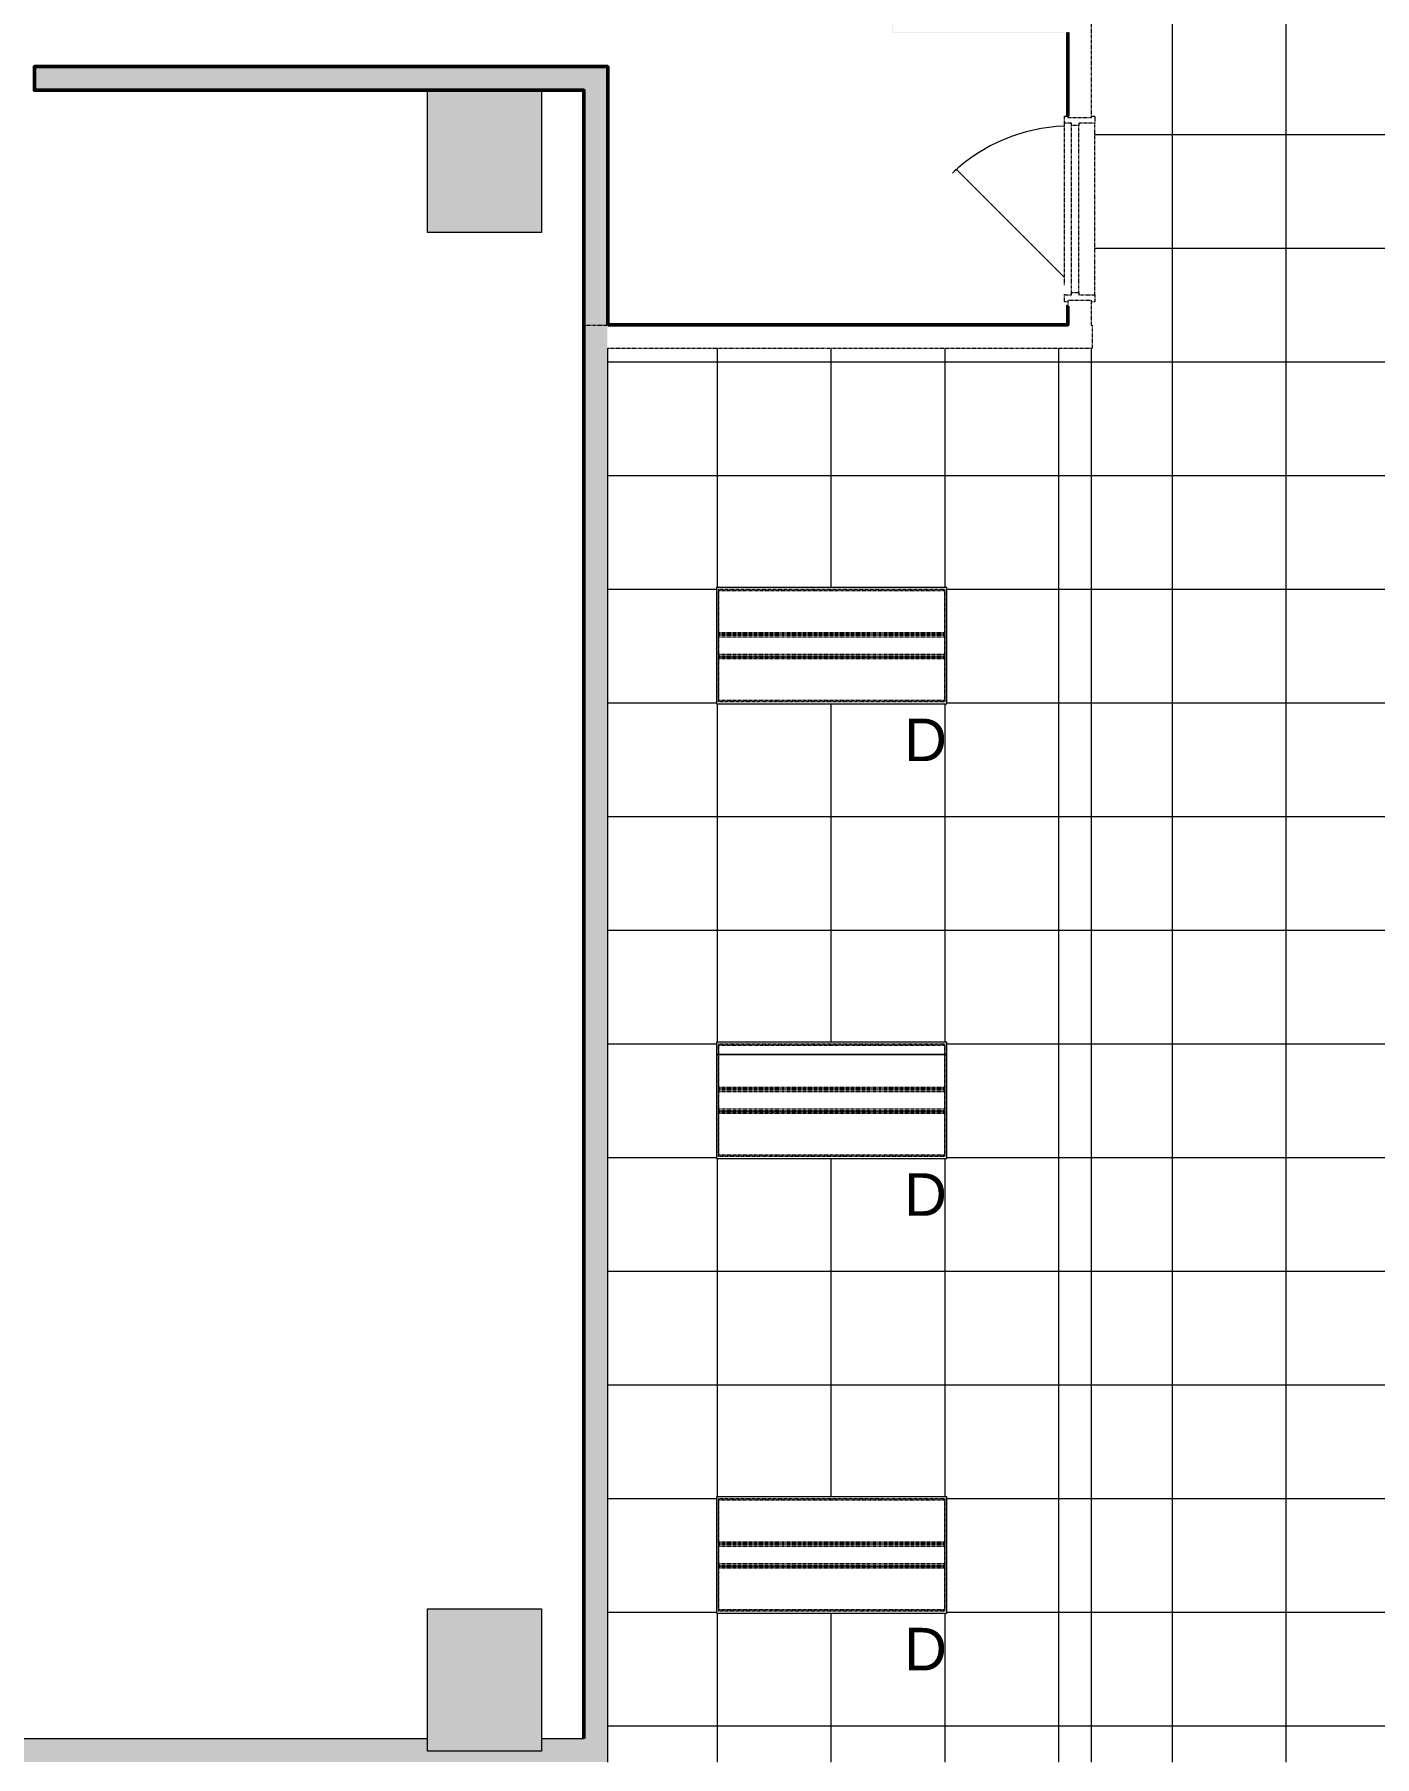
# Model space of a CAD drawing. Header units: inches. Extents: x 842 to 2180, y -10 to 1751.
# Drawn here: x 1553.4 to 1836.2, y 595.1 to 958.8 of the extents above; entities that cross this region are included whole.
import ezdxf

# ---------------------------------------------------------------- set-up
doc = ezdxf.new("R2010")
doc.units = ezdxf.units.IN
doc.header["$MEASUREMENT"] = 0
doc.linetypes.add('Demolished', pattern=[0.1875, 0.125, -0.0625])
for name, color, linetype, lineweight in [('A-CLNG', 13, 'Demolished', 9), ('A-CLNG-PATT', 13, 'Demolished', 9), ('A-DOOR', 31, 'Continuous', 13), ('A-WALL-PATT', 111, 'Continuous', 13), ('E-LITE-EQPM', 33, 'Demolished', 9), ('E-LITE-EQPM-IDEN', 33, 'Continuous', 9), ('hide', 7, 'Continuous', 9), ('I-WALL', 2, 'Continuous', 13), ('Orbis - Background_dwg', 8, 'Continuous', 9), ('Orbis_AR$0$A-Wall-Exst', 7, 'Continuous', 9), ('Orbis_BB$0$A-Wall-Exst', 7, 'Continuous', 9), ('Orbis_Furn$0$A-Furn', 7, 'Continuous', 9), ('S-COLS', 52, 'Continuous', 13)]:
    doc.layers.add(name, color=color, linetype=linetype, lineweight=lineweight)
doc.styles.add('Arial', font='arial.ttf', dxfattribs={"height": 9})

# ---------------------------------------------------------------- blocks, each defined once
blk = doc.blocks.new('Concrete-Rectangular-Column - 24 x 30-6914152-Level XX  RCP DEMO')
at = {"layer": 'S-COLS', "lineweight": 9}
blk.add_hatch(color=7, dxfattribs=at).paths.add_polyline_path([(12, -15), (12, 15), (-12, 15), (-12, -15)], flags=0)
at = {"layer": 'S-COLS', "color": 8, "lineweight": 20}
for p, q in [((-12, 15), (12, 15)), ((-12, -15), (-12, 15)), ((12, 15), (12, -15)), ((12, -15), (-12, -15))]:
    blk.add_line(p, q, dxfattribs=at)
blk = doc.blocks.new('Door - Single - Solid Door-6924547-Level XX  RCP DEMO')
at = {"layer": 'A-DOOR', "color": 250, "linetype": 'Demolished', "lineweight": 20}
for p, q in [((-15.63, 2.53), (-15.63, 3.28)), ((-15.63, 3.28), (-14.13, 3.28)), ((-14.13, 3.28), (-14.13, 1.78)), ((-14.13, 1.78), (-13.63, 1.78)), ((-13.63, 0.28), (-14.13, 0.28)), ((-14.13, 0.28), (-14.13, -3.1)), ((-13.63, 1.78), (-13.63, 0.28)), ((21.62, 0.28), (21.62, 1.78)), ((21.62, 1.78), (22.12, 1.78)), ((22.12, 0.28), (21.62, 0.28)), ((22.12, 1.78), (22.12, 3.28)), ((22.12, 3.28), (23.62, 3.28)), ((22.12, -3.1), (22.12, 0.28)), ((23.62, 3.28), (23.62, 2.53)), ((-15.63, -3.1), (-15.63, -2.35)), ((-14.13, -3.1), (-15.63, -3.1)), ((23.62, -3.1), (22.12, -3.1)), ((23.62, -2.35), (23.62, -3.1))]:
    blk.add_line(p, q, dxfattribs=at)
at = {"layer": 'A-DOOR', "color": 7, "linetype": 'Demolished', "lineweight": 9}
for p, q in [((-14.13, 3.28), (-14.01, 3.28)), ((-13.63, 1.78), (21.62, 1.78)), ((-13.63, 0.28), (21.62, 0.28)), ((-12.06, 3.28), (22.12, 3.28)), ((-14.13, -3.1), (22.12, -3.1))]:
    blk.add_line(p, q, dxfattribs=at)
blk = doc.blocks.new('L-Recessed-Axis-Plano - 2 X 4-4550867-Level XX  RCP DEMO')
at = {"layer": 'E-LITE-EQPM', "color": 7}
for p, q in [((23.91, 11.87), (-23.91, 11.87)), ((-23.91, 11.87), (-23.91, -11.88)), ((-23.87, -11.56), (-23.87, 11.56)), ((-23.87, 11.56), (23.88, 11.56)), ((23.88, 11.56), (23.88, -11.56)), ((23.91, -11.88), (23.91, 11.87)), ((-23.87, 2.74), (23.88, 2.74)), ((23.88, 2.51), (-23.87, 2.51)), ((-23.87, 2.3), (23.88, 2.3)), ((-23.87, 2.2), (23.88, 2.2)), ((-23.87, 1.83), (23.88, 1.83)), ((-23.87, -1.83), (23.88, -1.83)), ((-23.87, -2.2), (23.88, -2.2)), ((-23.87, -2.3), (23.88, -2.3)), ((-23.87, -2.51), (23.88, -2.51)), ((-23.87, -2.74), (23.88, -2.74)), ((-23.91, -11.88), (23.91, -11.88)), ((23.88, -11.56), (-23.87, -11.56))]:
    blk.add_line(p, q, dxfattribs=at)
blk = doc.blocks.new('Orbis - Background_dwg_Orbis_BB-7347761-Level XX  RCP DEMO')
at = {"layer": 'Orbis_BB$0$A-Wall-Exst'}
h = blk.add_hatch(color=256, dxfattribs=at)
h.paths.add_polyline_path([(11876.16, 1399.92), (11882.91, 1399.92), (11882.91, 1402.92), (11888.16, 1402.92), (11888.16, 1443.92), (11873.16, 1443.92), (11873.16, 1428.92), (11876.16, 1428.92), (11876.16, 1402.92)], flags=0)
h.paths.add_polyline_path([(12205.91, 1404.92), (12205.91, 1512.91), (12097.41, 1512.91), (12097.41, 1404.92)], flags=0)
h.paths.add_polyline_path([(12377.66, 1404.92), (12377.72, 1404.92), (12377.72, 1703.29), (12382.66, 1703.29), (12382.66, 1757.92), (12261.66, 1757.92), (12261.66, 1752.92), (12377.66, 1752.92), (12377.66, 1404.98)], flags=0)
h.paths.add_polyline_path([(11986.16, 1404.92), (11991.41, 1404.92), (11991.41, 1626.92), (12056.66, 1626.92), (12056.66, 1631.92), (11985.66, 1631.92), (11985.66, 1651.92), (11980.41, 1651.92), (11980.41, 1626.67), (11986.16, 1626.67), (11986.16, 1449.64)], flags=0)
h.paths.add_polyline_path([(12102.66, 1405.17), (12102.66, 1507.66), (12200.66, 1507.66), (12200.66, 1405.17)], flags=0)
h.paths.add_polyline_path([(11918.16, 1411.66), (11956.16, 1411.66), (11956.16, 1416.91), (11918.16, 1416.91)], flags=0)
h.paths.add_polyline_path([(11888.16, 1489.92), (11888.16, 1547.92), (11873.16, 1547.92), (11873.16, 1532.92), (11876.16, 1532.92), (11876.16, 1523.92), (11873.16, 1523.92), (11873.16, 1511.92), (11876.16, 1511.92), (11876.16, 1489.92), (11882.91, 1489.92)], flags=0)
h.paths.add_polyline_path([(12200.66, 1536.67), (12200.66, 1542.91), (12204.66, 1542.91), (12204.66, 1722.91), (12200.66, 1722.91), (12200.66, 1752.92), (12221.66, 1752.92), (12221.66, 1757.92), (12196.66, 1757.92), (12196.66, 1751.92), (12198.66, 1751.92), (12198.66, 1541.92), (12104.66, 1541.92), (12104.66, 1751.92), (12156.66, 1751.92), (12156.66, 1757.92), (12085.66, 1757.92), (12085.66, 1719.93), (12098.66, 1719.93), (12098.66, 1631.92), (12096.66, 1631.92), (12096.66, 1626.92), (12098.66, 1626.92), (12098.66, 1542.91), (12102.66, 1542.91), (12102.66, 1536.67)], flags=0)
h.paths.add_polyline_path([(11888.16, 1593.92), (11888.16, 1651.92), (11873.16, 1651.92), (11873.16, 1636.92), (11876.16, 1636.92), (11876.16, 1627.92), (11873.16, 1627.92), (11873.16, 1615.92), (11876.16, 1615.92), (11876.16, 1593.92), (11882.91, 1593.92)], flags=0)
h.paths.add_polyline_path([(11888.16, 1697.92), (11888.16, 1756.91), (11918.16, 1756.91), (11918.16, 1754.92), (11956.16, 1754.92), (11956.16, 1756.91), (11986.16, 1756.91), (11986.16, 1754.92), (11995.66, 1754.92), (11995.66, 1722.93), (11985.66, 1722.93), (11985.66, 1740.91), (11980.41, 1740.91), (11980.41, 1697.92), (11985.66, 1697.92), (11985.66, 1719.93), (11998.66, 1719.93), (11998.66, 1757.92), (11876.16, 1757.92), (11876.16, 1733.92), (11873.16, 1733.92), (11873.16, 1721.92), (11876.16, 1721.92), (11876.16, 1697.92), (11882.91, 1697.92)], flags=0)
h.paths.add_polyline_path([(12102.66, 1722.93), (12088.66, 1722.93), (12088.66, 1754.92), (12102.66, 1754.92)], flags=0)
h.paths.add_polyline_path([(11918.16, 1740.92), (11956.16, 1740.92), (11956.16, 1746.17), (11918.16, 1746.17)], flags=0)
at = {"layer": 'Orbis_BB$0$A-Wall-Exst', "color": 50, "lineweight": 50}
blk.add_line((12382.66, 1703.35), (12382.66, 1703.29), dxfattribs=at)
at = {"layer": 'Orbis_BB$0$A-Wall-Exst', "color": 50, "lineweight": 50, "flags": 128}
blk.add_lwpolyline([(12382.66, 1703.29), (12382.66, 1757.92), (12261.66, 1757.92), (12261.66, 1752.92), (12377.66, 1752.92), (12377.66, 1404.92)], dxfattribs=at)
blk = doc.blocks.new('Orbis - Background_dwg-7329766-Level XX  RCP DEMO')
at = {"layer": 'hide'}
h = blk.add_hatch(color=256, dxfattribs=at)
h.paths.add_polyline_path([(1771.48, 941.54), (1771.54, 941.54), (1771.51, 959.23), (1734.43, 959.23), (1734.43, 1012.04), (1292.48, 1012.04), (1292.48, 1011.98), (1734.37, 1011.98), (1734.37, 959.17), (1771.48, 959.17)], flags=0)
h.paths.add_polyline_path([(1209.37, 1016.98), (1209.62, 1016.98), (1209.62, 1036.22), (1209.37, 1036.22), (1209.37, 1031.3)], flags=0)
h.paths.add_polyline_path([(1214.37, 1213.47), (1214.37, 1213.48), (1214.62, 1213.48), (1214.62, 1213.6), (1209.62, 1213.6), (1209.62, 1213.48), (1212.24, 1213.47)], flags=0)
h.paths.add_polyline_path([(1150.88, 1213.6), (1153.88, 1213.6), (1153.88, 1217.35), (1150.88, 1217.35), (1150.88, 1214.37)], flags=0)
h.paths.add_polyline_path([(932.37, 1217.35), (940.5, 1217.35), (940.5, 1292.47), (940.38, 1292.47), (940.38, 1217.47), (932.37, 1217.47)], flags=0)
h.paths.add_polyline_path([(940.45, 1319.16), (940.45, 1324.47), (940.38, 1324.47), (940.38, 1319.16)], flags=0)
h.paths.add_polyline_path([(932.36, 1319.16), (932.37, 1319.16), (932.37, 1324.47), (932.29, 1324.47), (932.29, 1319.16)], flags=0)
h.paths.add_polyline_path([(928.54, 1319.16), (928.54, 1324.47), (928.37, 1324.47), (928.37, 1319.16)], flags=0)
h.paths.add_polyline_path([(928.37, 1327.47), (928.54, 1327.47), (928.54, 1417.98), (928.37, 1417.98), (928.37, 1363.53)], flags=0)
h.paths.add_polyline_path([(932.29, 1327.47), (932.37, 1327.47), (932.37, 1417.98), (932.29, 1417.98), (932.29, 1363.53)], flags=0)
h.paths.add_polyline_path([(940.38, 1327.47), (940.5, 1327.47), (940.5, 1417.98), (940.38, 1417.98), (940.38, 1363.53)], flags=0)
blk.add_hatch(color=256, dxfattribs=at).paths.add_polyline_path([(1688, 897.36), (1771.54, 897.36), (1771.54, 901.42), (1771.48, 901.42), (1771.48, 897.42), (1674.37, 897.42), (1674.37, 897.36)], flags=0)
at = {"layer": 'hide', "color": 50, "lineweight": 50}
blk.add_line((1771.48, 959.17), (1771.48, 941.54), dxfattribs=at)
at = {"layer": 'hide', "color": 10, "lineweight": 13, "flags": 128}
blk.add_lwpolyline([(1770.79, 907.43), (1747.94, 930.29), (1747.15, 929.5)], dxfattribs=at)
at = {"layer": 'hide', "color": 50, "lineweight": 50, "flags": 128}
blk.add_lwpolyline([(1771.54, 901.42), (1771.48, 901.42), (1771.48, 897.42), (1674.37, 897.42)], dxfattribs=at)
at = {"layer": 'hide', "color": 10, "lineweight": 13}
blk.add_arc((1771.98, 903.42), 36, 91.8954, 133.5813, dxfattribs=at)
at = {"layer": 'Orbis_AR$0$A-Wall-Exst', "color": 50, "lineweight": 50}
blk.add_line((1674.37, 897.42), (1674.37, 897.36), dxfattribs=at)
at = {"layer": 'Orbis_Furn$0$A-Furn'}
for p, q in [((1697.75, 743.41), (1697.34, 743.41)), ((1697.34, 743.41), (1697.75, 743.41)), ((1745.53, 743.41), (1697.78, 743.41)), ((1697.78, 743.41), (1745.53, 743.41)), ((1745.97, 743.41), (1745.56, 743.41)), ((1745.56, 743.41), (1745.97, 743.41))]:
    blk.add_line(p, q, dxfattribs=at)
blk.add_blockref('Orbis - Background_dwg_Orbis_BB-7347761-Level XX  RCP DEMO', (-10708.29, -805.94))

msp = doc.modelspace()

# ---------------------------------------------------------------- hatches: boundary and pattern name
at = {"layer": 'A-CLNG-PATT', "linetype": 'Continuous', "lineweight": 13}
h = msp.add_hatch(dxfattribs=at)
h.set_pattern_fill('FP2_17', color=256, style=0, pattern_type=2)
h.set_pattern_definition([(90, (1985.56, 721.602), (24, -1e-15), []), (0, (1985.56, 721.602), (0, -24), [])])
h.paths.add_polyline_path([(1877.56, 174.34), (1891.2, 174.34), (1891.2, 230.59), (1889.95, 230.59), (1889.95, 234.59), (2015.75, 234.59), (2015.75, 235.34), (2055, 235.34), (2055, 234.59), (2123.49, 234.59), (2123.49, 320.41), (2169.6, 320.41), (2169.6, 371.34), (2159.2, 371.34), (2159.2, 464.89), (2157.25, 464.89), (2157.25, 477.52), (2168.25, 477.52), (2168.25, 516.03), (2122.41, 516.03), (2122.41, 553), (2167.25, 559.31), (2142.49, 735.46), (2141.87, 735.37), (2132.97, 798.75), (2133.59, 798.84), (2115.19, 929.77), (2080.87, 929.78), (2080.87, 934.77), (2080.98, 934.77), (2080.98, 964), (2109.8, 968.08), (2108.54, 977.09), (2108.61, 977.1), (2067.76, 1273.6), (1910, 1273.6), (1910, 1272.85), (1870.75, 1272.85), (1870.75, 1273.6), (1857, 1273.6), (1857, 1272.85), (1817.75, 1272.85), (1817.75, 1273.6), (1776.42, 1273.6), (1776.42, 1008.45), (1777.17, 1008.45), (1777.17, 1006.82), (1802.62, 981.37), (1801.65, 980.4), (1777.17, 1004.88), (1777.17, 969.2), (1776.42, 969.2), (1776.42, 941.54), (1777.17, 941.54), (1777.17, 902.29), (1776.42, 902.29), (1776.42, 897.36), (1776.62, 897.36), (1776.62, 892.48), (1776.42, 892.48), (1776.42, 593.98), (1830.81, 593.98), (1830.81, 584.1), (1831.56, 584.1), (1831.56, 544.85), (1830.81, 544.85), (1830.81, 279.1), (1831.56, 279.1), (1831.56, 239.85), (1830.81, 239.85), (1830.81, 224.6), (1831.56, 224.6), (1831.56, 185.35), (1830.81, 185.35), (1830.81, 174.34), (1838.31, 174.34), (1838.31, 175.09), (1877.56, 175.09)], flags=0)
h.paths.add_polyline_path([(1853.56, 202.6), (1852.78, 202.7), (1852.06, 203), (1851.44, 203.48), (1850.96, 204.1), (1850.66, 204.83), (1850.56, 205.6), (1850.66, 206.38), (1850.96, 207.1), (1851.44, 207.72), (1852.06, 208.2), (1852.78, 208.5), (1853.56, 208.6), (1854.34, 208.5), (1855.06, 208.2), (1855.68, 207.72), (1856.16, 207.1), (1856.46, 206.38), (1856.56, 205.6), (1856.46, 204.83), (1856.16, 204.1), (1855.68, 203.48), (1855.06, 203), (1854.34, 202.7)], flags=0)
h.paths.add_polyline_path([(1889.39, 265.45), (1864.76, 265.45), (1864.76, 290.01), (1889.39, 290.01)], flags=0)
h.paths.add_polyline_path([(1984.03, 265.45), (1961.15, 265.45), (1961.15, 290.01), (1985.78, 290.01), (1985.78, 265.45)], flags=0)
h.paths.add_polyline_path([(2081.78, 265.45), (2057.15, 265.45), (2057.15, 290.01), (2081.78, 290.01)], flags=0)
h.paths.add_polyline_path([(2020.19, 281.09), (1993.69, 281.09), (1993.69, 319.97), (2023.07, 319.97), (2023.07, 281.09)], flags=0)
h.paths.add_polyline_path([(2020.19, 283.97), (2020.19, 285.97), (1996.57, 285.97), (1996.57, 283.97)], flags=0)
h.paths.add_polyline_path([(2020.19, 315.97), (2020.19, 317.09), (1996.57, 317.09), (1996.57, 315.97), (2019.07, 315.97)], flags=0)
h.paths.add_polyline_path([(1840.93, 361.45), (1840.93, 386.01), (1889.56, 386.01), (1889.56, 361.45), (1857.16, 361.45)], flags=0)
h.paths.add_polyline_path([(1985.25, 361.45), (1985.25, 386.01), (2033.87, 386.01), (2033.87, 361.45), (1993.69, 361.45)], flags=0)
h.paths.add_polyline_path([(2105.34, 385.45), (2105.34, 410.01), (2129.97, 410.01), (2129.97, 385.45), (2110.89, 385.45)], flags=0)
h.paths.add_polyline_path([(2130.16, 457.2), (2105.53, 457.2), (2105.53, 481.76), (2130.16, 481.76), (2130.16, 477.59)], flags=0)
h.paths.add_polyline_path([(1857.16, 481.45), (1840.93, 481.45), (1840.93, 506.01), (1889.56, 506.01), (1889.56, 481.45)], flags=0)
h.paths.add_polyline_path([(1985.25, 481.45), (1985.25, 506.01), (2033.87, 506.01), (2033.87, 481.45), (2026.31, 481.45)], flags=0)
h.paths.add_polyline_path([(2024.93, 516.47), (1993.81, 516.47), (1993.81, 545.41), (2024.93, 545.41), (2024.93, 519.35)], flags=0)
h.paths.add_polyline_path([(1889.56, 601.45), (1840.93, 601.45), (1840.93, 626.01), (1889.56, 626.01)], flags=0)
h.paths.add_polyline_path([(2026.31, 601.45), (1985.25, 601.45), (1985.25, 626.01), (2033.87, 626.01), (2033.87, 601.45)], flags=0)
h.paths.add_polyline_path([(2105.53, 601.69), (2105.53, 626.25), (2130.16, 626.25), (2130.16, 601.69), (2110.89, 601.69)], flags=0)
h.paths.add_polyline_path([(1857.16, 721.45), (1840.93, 721.45), (1840.93, 746.01), (1889.56, 746.01), (1889.56, 721.45)], flags=0)
h.paths.add_polyline_path([(2026.31, 721.45), (1985.25, 721.45), (1985.25, 746.01), (2033.87, 746.01), (2033.87, 721.45)], flags=0)
h.paths.add_polyline_path([(1857.16, 841.45), (1840.93, 841.45), (1840.93, 866.01), (1889.56, 866.01), (1889.56, 841.45)], flags=0)
h.paths.add_polyline_path([(1985.25, 841.45), (1985.25, 866.01), (2033.87, 866.01), (2033.87, 841.45), (2026.31, 841.45)], flags=0)
h.paths.add_polyline_path([(2019.88, 932.47), (1993.87, 932.47), (1993.87, 961.45), (1985.25, 961.45), (1985.25, 986.01), (1985.45, 986.01), (1985.45, 1008.38), (2033.66, 1008.38), (2033.66, 986.01), (2033.87, 986.01), (2033.87, 961.45), (2022.88, 961.45), (2022.88, 932.47)], flags=0)
h.paths.add_polyline_path([(1840.93, 961.45), (1840.93, 986.01), (1865.45, 986.01), (1865.45, 1008.38), (1913.66, 1008.38), (1913.66, 984.17), (1889.56, 984.17), (1889.56, 961.45), (1857.16, 961.45)], flags=0)
h.paths.add_polyline_path([(1913.66, 1057.62), (1865.45, 1057.62), (1865.45, 1081.45), (1840.93, 1081.45), (1840.93, 1106.01), (1889.56, 1106.01), (1889.56, 1081.83), (1913.66, 1081.83)], flags=0)
h.paths.add_polyline_path([(2026.31, 1057.62), (1985.45, 1057.62), (1985.45, 1081.45), (1985.25, 1081.45), (1985.25, 1106.01), (2033.87, 1106.01), (2033.87, 1081.45), (2033.66, 1081.45), (2033.66, 1057.62)], flags=0)
h.paths.add_polyline_path([(2033.66, 1129.62), (1985.45, 1129.62), (1985.45, 1153.83), (2033.66, 1153.83)], flags=0)
h.paths.add_polyline_path([(1865.45, 1129.62), (1865.45, 1153.83), (1913.66, 1153.83), (1913.66, 1129.62)], flags=0)
h.paths.add_polyline_path([(1840.93, 1201.45), (1840.93, 1226.01), (1889.56, 1226.01), (1889.56, 1201.45), (1857.16, 1201.45)], flags=0)
h.paths.add_polyline_path([(1985.25, 1201.45), (1985.25, 1226.01), (2033.87, 1226.01), (2033.87, 1201.45), (2026.31, 1201.45)], flags=0)
h.paths.add_polyline_path([(1865.45, 1226.37), (1865.45, 1250.58), (1913.66, 1250.58), (1913.66, 1226.37)], flags=0)
h.paths.add_polyline_path([(1985.45, 1226.37), (1985.45, 1250.58), (2033.66, 1250.58), (2033.66, 1226.37), (2026.31, 1226.37)], flags=0)
h = msp.add_hatch(dxfattribs=at)
h.set_pattern_fill('FP2_18', color=256, style=0, pattern_type=2)
h.set_pattern_definition([(270, (1721.56, 745.602), (-24, -1e-15), []), (180, (1721.56, 745.602), (3e-15, 24), [])])
h.paths.add_polyline_path([(1674.31, 593.98), (1776.42, 593.98), (1776.42, 892.48), (1674.31, 892.48), (1674.31, 598.98)], flags=0)
h.paths.add_polyline_path([(1697.34, 625.45), (1697.34, 650.01), (1745.97, 650.01), (1745.97, 625.45)], flags=0)
h.paths.add_polyline_path([(1745.97, 721.45), (1697.34, 721.45), (1697.34, 746.01), (1745.97, 746.01)], flags=0)
h.paths.add_polyline_path([(1697.34, 817.45), (1697.34, 842.01), (1745.97, 842.01), (1745.97, 817.45)], flags=0)
at = {"layer": 'A-WALL-PATT', "lineweight": 9}
for points in [[(1674.31, 593.98), (1674.31, 897.36), (1669.43, 897.36), (1669.43, 593.98)], [(1666.85, 593.98), (1669.43, 593.98), (1669.43, 598.98), (1660.37, 598.98), (1660.37, 596.3), (1636.37, 596.3), (1636.37, 598.98), (1247.87, 598.98), (1247.87, 593.98), (1660.37, 593.98)]]:
    msp.add_hatch(color=7, dxfattribs=at).paths.add_polyline_path(points, flags=0)

# ---------------------------------------------------------------- linework, layer by layer
at = {"layer": 'A-CLNG', "linetype": 'Continuous', "lineweight": 13}
for p, q in [((1776.42, 892.48), (1776.42, 593.98)), ((1745.97, 842.01), (1697.34, 842.01)), ((1697.34, 842.01), (1697.34, 817.45)), ((1745.97, 817.45), (1745.97, 842.01)), ((1697.34, 817.45), (1745.97, 817.45)), ((1745.97, 746.01), (1697.34, 746.01)), ((1697.34, 746.01), (1697.34, 721.45)), ((1745.97, 721.45), (1745.97, 746.01)), ((1697.34, 721.45), (1745.97, 721.45)), ((1745.97, 650.01), (1697.34, 650.01)), ((1697.34, 650.01), (1697.34, 625.45)), ((1745.97, 625.45), (1745.97, 650.01)), ((1697.34, 625.45), (1745.97, 625.45))]:
    msp.add_line(p, q, dxfattribs=at)
at = {"layer": 'I-WALL', "color": 250, "linetype": 'Demolished', "lineweight": 20}
for p, q in [((1776.42, 969.57), (1776.42, 941.17)), ((1771.54, 941.17), (1771.54, 959.23)), ((1776.42, 941.17), (1771.54, 941.17)), ((1771.54, 897.36), (1771.54, 902.67)), ((1771.54, 902.67), (1776.42, 902.67)), ((1776.42, 902.67), (1776.42, 897.36)), ((1669.43, 897.36), (1771.54, 897.36)), ((1776.42, 897.36), (1776.62, 897.36)), ((1776.62, 897.36), (1776.62, 892.48)), ((1776.62, 892.48), (1674.31, 892.48))]:
    msp.add_line(p, q, dxfattribs=at)
at = {"layer": 'I-WALL', "color": 8, "lineweight": 20}
for p, q in [((1669.43, 598.98), (1669.43, 897.36)), ((1674.31, 892.48), (1674.31, 593.98)), ((1247.87, 598.98), (1636.37, 598.98)), ((1660.37, 598.98), (1669.43, 598.98))]:
    msp.add_line(p, q, dxfattribs=at)

# ---------------------------------------------------------------- block references
at = {"layer": 'A-DOOR', "color": 7, "linetype": 'Demolished', "lineweight": 9, "rotation": 89.99999999999984}
msp.add_blockref('Door - Single - Solid Door-6924547-Level XX  RCP DEMO', (1774.07, 917.92), dxfattribs=at)
at = {"layer": 'E-LITE-EQPM', "color": 7, "extrusion": (0, 0, -1), "rotation": 180}
for p in [(-1721.65, 829.73), (-1721.65, 733.73), (-1721.65, 637.73)]:
    msp.add_blockref('L-Recessed-Axis-Plano - 2 X 4-4550867-Level XX  RCP DEMO', p, dxfattribs=at)
at = {"layer": 'Orbis - Background_dwg', "color": 7}
msp.add_blockref('Orbis - Background_dwg-7329766-Level XX  RCP DEMO', (0, 0), dxfattribs=at)
at = {"layer": 'S-COLS', "lineweight": 9}
for p in [(1648.37, 931.97), (1648.37, 611.3)]:
    msp.add_blockref('Concrete-Rectangular-Column - 24 x 30-6914152-Level XX  RCP DEMO', p, dxfattribs=at)

# ---------------------------------------------------------------- texts
at = {"layer": 'E-LITE-EQPM-IDEN', "char_height": 9, "width": 11.211, "attachment_point": 1, "style": 'Arial'}
for insert in [(1736.92, 814.32), (1736.92, 718.32), (1736.92, 622.32)]:
    msp.add_mtext('D', dxfattribs=dict(at, insert=insert))

doc.saveas('drawing.dxf')
